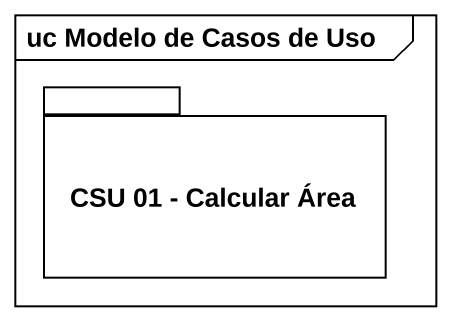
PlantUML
@startuml
mainframe uc Modelo de Casos de Uso
package "CSU 01 - Calcular Área" as CSU_01_Calcular_Área {
}
@enduml
